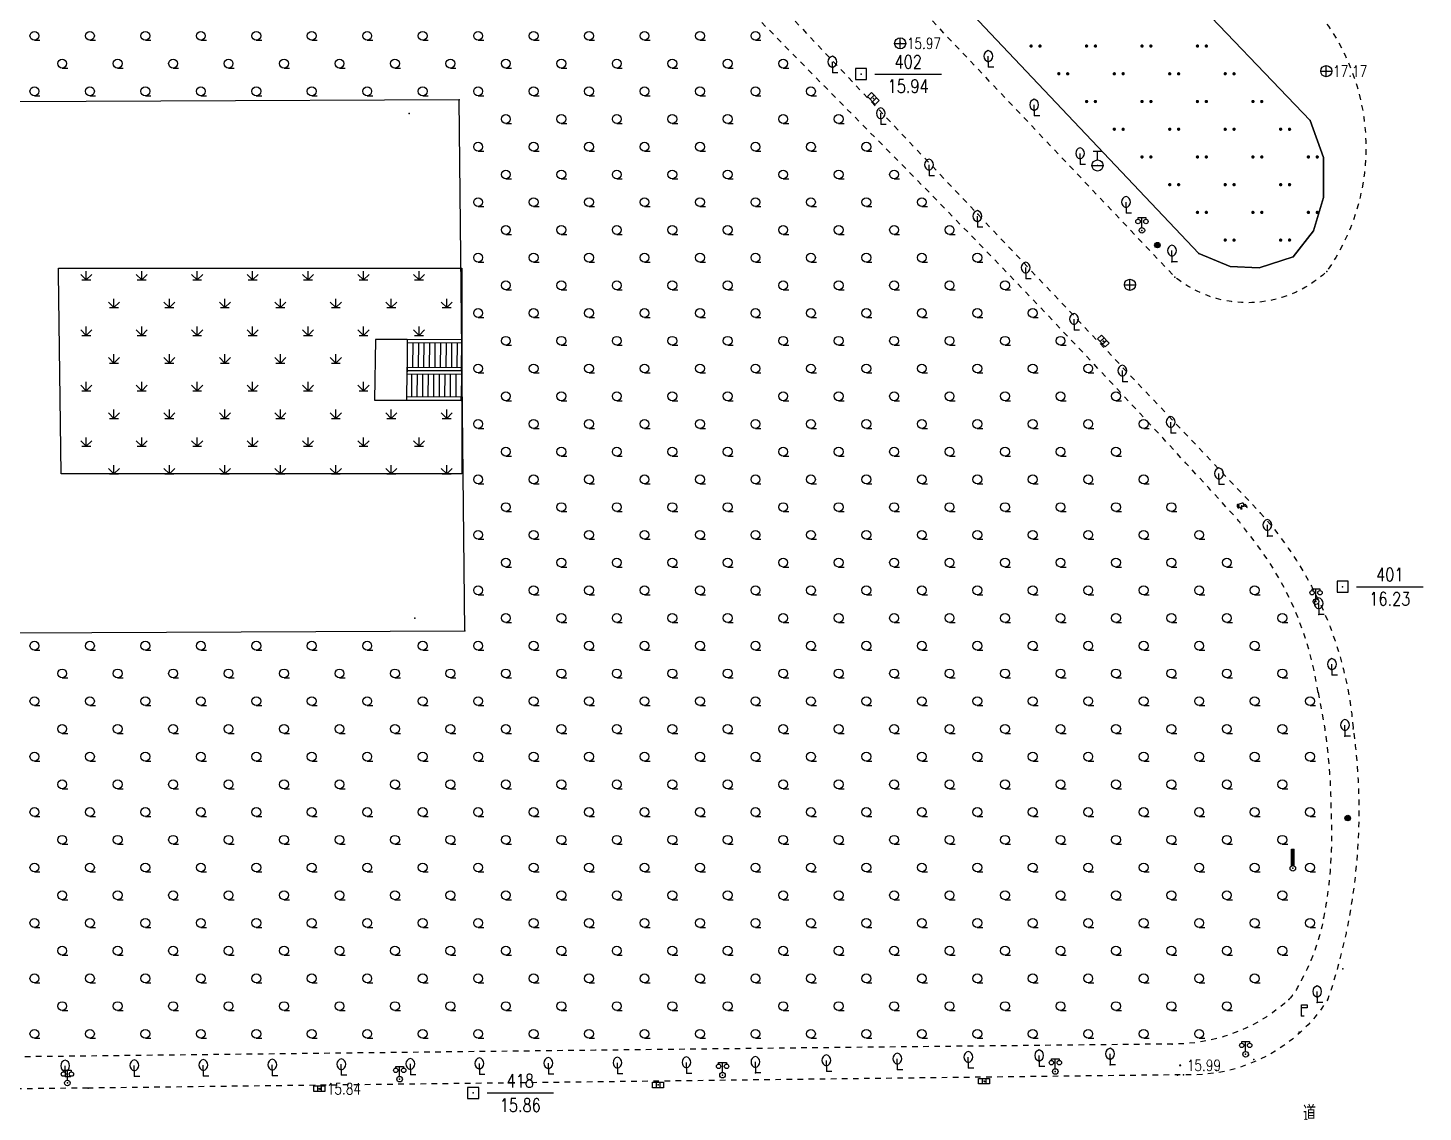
# Model space of a CAD drawing. Extents: x 940 to 2162, y 608 to 1562.
# Drawn here: x 1747.4 to 1873.2, y 1208.3 to 1306.1 of the extents above; entities that cross this region are included whole.
import ezdxf
from ezdxf.enums import TextEntityAlignment as Align

# ---------------------------------------------------------------- set-up
doc = ezdxf.new("R2010")
doc.units = 0
doc.header["$LTSCALE"] = 0.5
doc.header["$PDSIZE"] = 0.2
doc.linetypes.add('X6', pattern=[2, 1, -1])
doc.layers.get('0').update_dxf_attribs({"linetype": 'CONTINUOUS'})
doc.layers.add('ASSIST', color=7, linetype='CONTINUOUS', plot=False)
for name, color, linetype in [('COMPONENT', 4, 'CONTINUOUS'), ('DLDW', 11, 'CONTINUOUS'), ('DLSS', 4, 'CONTINUOUS'), ('GCD', 1, 'CONTINUOUS'), ('GXYZ', 2, 'CONTINUOUS'), ('JMD', 6, 'CONTINUOUS'), ('KZD', 1, 'CONTINUOUS'), ('ZBTZ', 3, 'CONTINUOUS'), ('ZDH', 1, 'CONTINUOUS')]:
    doc.layers.add(name, color=color, linetype=linetype)
doc.styles.add('HZ', font='rs.shx', dxfattribs={"width": 0.8, "bigfont": 'hztxt.shx'})

# ---------------------------------------------------------------- blocks, each defined once
blk = doc.blocks.new('gc041')
for p, q in [((-1, 0.5), (1, 0.5)), ((-1, -0.5), (-1, 0.5)), ((-0.33, 0.5), (-0.33, -0.5)), ((0.33, 0.5), (0.33, -0.5)), ((1, 0.5), (1, -0.5)), ((1, -0.5), (-1, -0.5))]:
    blk.add_line(p, q)
blk = doc.blocks.new('gc097')
for p, q in [((-0.7, 2), (-0.7, 2.3)), ((-0.7, 2.3), (0.7, 2.3)), ((0, 0.5), (0, 2.3)), ((0.7, 2.3), (0.7, 2))]:
    blk.add_line(p, q)
for centre, radius in [((-0.7, 1.6), 0.4), ((0, 0), 0.5), ((0.73, 1.6), 0.4)]:
    blk.add_circle(centre, radius)
blk = doc.blocks.new('*U61')
at = {"linetype": 'Continuous'}
for points in [[(-0.5, 0.06), (-0.49, -0.11), (-0.49, 0.11)], [(-0.5, 0), (-0.5, -0.06), (-0.5, 0.06)], [(-0.49, -0.11), (-0.5, 0.06), (-0.5, -0.06)], [(-0.49, 0.11), (-0.47, -0.17), (-0.47, 0.17)], [(-0.47, -0.17), (-0.49, 0.11), (-0.49, -0.11)], [(-0.47, 0.17), (-0.45, -0.22), (-0.45, 0.22)], [(-0.45, -0.22), (-0.47, 0.17), (-0.47, -0.17)], [(-0.45, 0.22), (-0.42, -0.27), (-0.42, 0.27)], [(-0.42, -0.27), (-0.45, 0.22), (-0.45, -0.22)], [(-0.42, 0.27), (-0.39, -0.31), (-0.39, 0.31)], [(-0.39, -0.31), (-0.42, 0.27), (-0.42, -0.27)], [(-0.39, 0.31), (-0.35, -0.35), (-0.35, 0.35)], [(-0.35, -0.35), (-0.39, 0.31), (-0.39, -0.31)], [(-0.35, 0.35), (-0.31, -0.39), (-0.31, 0.39)], [(-0.31, -0.39), (-0.35, 0.35), (-0.35, -0.35)], [(-0.31, 0.39), (-0.27, -0.42), (-0.27, 0.42)], [(-0.27, -0.42), (-0.31, 0.39), (-0.31, -0.39)], [(-0.27, 0.42), (-0.22, -0.45), (-0.22, 0.45)], [(-0.22, -0.45), (-0.27, 0.42), (-0.27, -0.42)], [(-0.22, 0.45), (-0.17, -0.47), (-0.17, 0.47)], [(-0.17, -0.47), (-0.22, 0.45), (-0.22, -0.45)], [(-0.17, 0.47), (-0.11, -0.49), (-0.11, 0.49)], [(-0.11, -0.49), (-0.17, 0.47), (-0.17, -0.47)], [(-0.11, 0.49), (-0.06, -0.5), (-0.06, 0.5)], [(-0.06, -0.5), (-0.11, 0.49), (-0.11, -0.49)], [(0, -0.5), (-0.06, 0.5), (-0.06, -0.5)], [(-0.06, 0.5), (0, -0.5), (0, 0.5)], [(0.06, -0.5), (0, 0.5), (0, -0.5)], [(0, 0.5), (0.06, -0.5), (0.06, 0.5)], [(0.11, -0.49), (0.06, 0.5), (0.06, -0.5)], [(0.06, 0.5), (0.11, -0.49), (0.11, 0.49)], [(0.17, -0.47), (0.11, 0.49), (0.11, -0.49)], [(0.11, 0.49), (0.17, -0.47), (0.17, 0.47)], [(0.22, -0.45), (0.17, 0.47), (0.17, -0.47)], [(0.17, 0.47), (0.22, -0.45), (0.22, 0.45)], [(0.27, -0.42), (0.22, 0.45), (0.22, -0.45)], [(0.22, 0.45), (0.27, -0.42), (0.27, 0.42)], [(0.31, -0.39), (0.27, 0.42), (0.27, -0.42)], [(0.27, 0.42), (0.31, -0.39), (0.31, 0.39)], [(0.35, -0.35), (0.31, 0.39), (0.31, -0.39)], [(0.31, 0.39), (0.35, -0.35), (0.35, 0.35)], [(0.39, -0.31), (0.35, 0.35), (0.35, -0.35)], [(0.35, 0.35), (0.39, -0.31), (0.39, 0.31)], [(0.42, -0.27), (0.39, 0.31), (0.39, -0.31)], [(0.39, 0.31), (0.42, -0.27), (0.42, 0.27)], [(0.45, -0.22), (0.42, 0.27), (0.42, -0.27)], [(0.42, 0.27), (0.45, -0.22), (0.45, 0.22)], [(0.47, -0.17), (0.45, 0.22), (0.45, -0.22)], [(0.45, 0.22), (0.47, -0.17), (0.47, 0.17)], [(0.49, -0.11), (0.47, 0.17), (0.47, -0.17)], [(0.47, 0.17), (0.49, -0.11), (0.49, 0.11)], [(0.5, -0.06), (0.49, 0.11), (0.49, -0.11)], [(0.49, 0.11), (0.5, -0.06), (0.5, 0.06)], [(0.5, 0), (0.5, 0.06), (0.5, -0.06)]]:
    blk.add_solid(points, dxfattribs=at)
blk = doc.blocks.new('gcbj0106')
blk.add_circle((0, 0), 0.5)
at = {"linetype": 'Continuous'}
blk.add_blockref('*U61', (0, 0), dxfattribs=at)
blk = doc.blocks.new('gcbj0213')
for p, q in [((0, 0), (0, 2)), ((0, 2), (1, 2)), ((1, 1.5), (0, 1.5)), ((0, 0), (0.5, 0)), ((1, 2), (1, 1.5))]:
    blk.add_line(p, q)
blk = doc.blocks.new('*U65')
at = {"linetype": 'Continuous'}
for points in [[(-0.25, 3.43), (-0.09, 0.49), (0.09, 0.49)], [(-0.25, 3.43), (-0.25, 0.43), (-0.09, 0.49)], [(0.09, 0.49), (0.25, 3.43), (-0.25, 3.43)], [(0.25, 3.43), (0.09, 0.49), (0.25, 0.43)]]:
    blk.add_solid(points, dxfattribs=at)
blk = doc.blocks.new('gc283')
for points in [[(-0.25, 0.43), (-0.25, 3.43)], [(-0.25, 3.43), (0.25, 3.43)], [(0.25, 0.43), (0.25, 3.43)]]:
    blk.add_lwpolyline(points)
blk.add_circle((0, 0), 0.5)
at = {"linetype": 'Continuous'}
blk.add_blockref('*U65', (0, 0), dxfattribs=at)
blk = doc.blocks.new('gcbj0612')
for p, q in [((-0.75, 0.26), (0.16, 0.53)), ((-0.57, -0.34), (0.34, -0.07))]:
    blk.add_line(p, q)
at = {"flags": 128}
for points in [[(-0.73, 0.26), (-0.77, 0.25), (-0.79, 0.23), (-0.81, 0.19), (-0.83, 0.15), (-0.84, 0.1), (-0.84, 0.05), (-0.84, -0.01), (-0.83, -0.07), (-0.81, -0.12), (-0.79, -0.18), (-0.77, -0.23), (-0.74, -0.27), (-0.7, -0.3), (-0.67, -0.33), (-0.63, -0.34), (-0.6, -0.34), (-0.57, -0.34), (-0.54, -0.32), (-0.51, -0.29), (-0.49, -0.25), (-0.48, -0.2), (-0.47, -0.15), (-0.47, -0.1), (-0.48, -0.04), (-0.49, 0.02), (-0.51, 0.07), (-0.54, 0.13), (-0.56, 0.17), (-0.6, 0.21), (-0.63, 0.24), (-0.67, 0.26), (-0.7, 0.27)], [(-0.71, 0.18), (-0.72, 0.17), (-0.75, 0.12), (-0.75, 0.04), (-0.74, -0.06), (-0.7, -0.15), (-0.66, -0.22), (-0.62, -0.25), (-0.6, -0.26), (-0.59, -0.24), (-0.57, -0.2), (-0.56, -0.12), (-0.58, -0.02), (-0.61, 0.08), (-0.66, 0.14), (-0.7, 0.17)]]:
    blk.add_lwpolyline(points, close=True, dxfattribs=at)
blk.add_lwpolyline([(0.3, -0.08), (0.33, -0.07), (0.36, -0.05), (0.38, -0.02), (0.4, 0.02), (0.41, 0.07), (0.42, 0.12), (0.41, 0.18), (0.41, 0.23), (0.39, 0.29), (0.37, 0.35), (0.35, 0.4), (0.32, 0.44), (0.28, 0.48), (0.25, 0.51), (0.21, 0.52), (0.18, 0.53), (0.15, 0.52)], dxfattribs=at)
at = {"extrusion": (0, 0, -1), "flags": 128}
blk.add_lwpolyline([(-0.4, 0.25), (-0.51, 0.28), (-0.61, 0.29), (-0.69, 0.27), (-0.77, 0.2), (-0.81, 0.09), (-0.82, -0.01), (-0.8, -0.06), (-0.76, -0.08), (-0.7, -0.09), (-0.64, -0.09), (-0.59, -0.07), (-0.57, -0.04), (-0.59, -0.01), (-0.63, 0.02), (-0.69, 0.03), (-0.75, 0.03), (-0.79, 0.02), (-0.84, -0.01), (-0.89, -0.1), (-0.91, -0.19), (-0.9, -0.29), (-0.87, -0.38)], dxfattribs=at)
blk.add_lwpolyline([(-0.09, -0.2), (-0.22, -0.54), (0.05, -0.54)], close=True)
blk = doc.blocks.new('gcbj0102')
for p, q in [((-1, 0), (1, 0)), ((0, -1), (0, 1))]:
    blk.add_line(p, q)
blk.add_circle((0, 0), 1)
blk = doc.blocks.new('gc133')
for p, q in [((-0.8, 2.6), (0.8, 2.6)), ((0, 1), (0, 2.6)), ((-1, 0), (1, 0))]:
    blk.add_line(p, q)
blk.add_circle((0, 0), 1)
blk = doc.blocks.new('gc043')
for p, q in [((-1, 0), (1, 0)), ((0, -1), (0, 1))]:
    blk.add_line(p, q)
blk.add_circle((0, 0), 1)
blk = doc.blocks.new('gc163')
at = {"const_width": 0.3}
for points in [[(-0.95, 0, 1), (-0.65, 0, 1)], [(0.65, 0, 1), (0.95, 0, 1)]]:
    blk.add_lwpolyline(points, format="xyb", close=True, dxfattribs=at)
blk = doc.blocks.new('gc208')
blk.add_line((0, -0.8), (1, -0.8))
blk.add_circle((0, 0), 0.8)
blk = doc.blocks.new('A$C18D03DA0')
at = {"layer": 'ASSIST', "linetype": 'Continuous', "flags": 128}
for points in [[(0, 0), (4.91, 0.04), (4.93, -2.76), (0.02, -2.8)], [(4.93, -2.76), (0.02, -2.8), (0.04, -5.47), (4.96, -5.43)]]:
    blk.add_lwpolyline(points, close=True, dxfattribs=at)
at = {"layer": 'JMD', "linetype": 'Continuous'}
for p, q in [((0, 0), (4.91, 0.04)), ((0, 0), (0, -0.3)), ((4.91, 0.04), (4.91, -0.26)), ((0, -0.3), (4.91, -0.26)), ((0.41, -0.3), (0.43, -2.49)), ((0.91, -0.29), (0.93, -2.49)), ((1.41, -0.29), (1.43, -2.49)), ((1.91, -0.28), (1.93, -2.48)), ((2.41, -0.28), (2.43, -2.48)), ((2.91, -0.28), (2.93, -2.47)), ((3.41, -0.27), (3.43, -2.47)), ((3.91, -0.27), (3.93, -2.47)), ((4.41, -0.26), (4.43, -2.46)), ((4.91, -0.26), (4.93, -2.46)), ((4.93, -2.46), (0.02, -2.5)), ((0.02, -2.8), (0.02, -2.5)), ((4.93, -2.76), (4.93, -2.46)), ((0.02, -2.8), (4.93, -2.76)), ((4.93, -2.76), (0.02, -2.8)), ((0.02, -2.8), (0.03, -3.1)), ((4.94, -3.06), (0.03, -3.1)), ((0.03, -3.1), (0.04, -5.17)), ((0.53, -3.09), (0.54, -5.17)), ((1.03, -3.09), (1.04, -5.16)), ((1.53, -3.09), (1.54, -5.16)), ((2.03, -3.08), (2.04, -5.16)), ((2.53, -3.08), (2.54, -5.15)), ((3.03, -3.07), (3.04, -5.15)), ((3.53, -3.07), (3.54, -5.14)), ((4.03, -3.07), (4.04, -5.14)), ((4.53, -3.06), (4.54, -5.14)), ((4.93, -2.76), (4.94, -3.06)), ((0.04, -5.17), (4.95, -5.13)), ((0.04, -5.47), (0.04, -5.17)), ((4.96, -5.43), (0.04, -5.47)), ((4.96, -5.43), (4.95, -5.13))]:
    blk.add_line(p, q, dxfattribs=at)
at = {"layer": 'JMD', "linetype": 'Continuous', "flags": 128}
blk.add_lwpolyline([(4.91, 0.04), (7.76, 0.04), (7.85, -5.43), (4.96, -5.43)], dxfattribs=at)
blk = doc.blocks.new('A$C4BB10431')
at = {"linetype": 'Continuous', "xscale": -1}
blk.add_blockref('A$C18D03DA0', (0, 0), dxfattribs=at)
blk = doc.blocks.new('gc124')
for p, q in [((-1, 1), (0, 0)), ((-0.8, 0), (0.8, 0)), ((0, 0), (0, 1.6)), ((0, 0), (1, 1))]:
    blk.add_line(p, q)
blk = doc.blocks.new('gc143')
for p, q in [((0, 1), (0, 2)), ((0, 1), (0, 0)), ((1, 0), (0, 0))]:
    blk.add_line(p, q)
for centre, start, end in [((0.225, 2), 102.68038, 257.31962), ((-0.225, 2), 282.68038, 77.31962)]:
    blk.add_arc(centre, 1.025, start, end)
blk = doc.blocks.new('GC200')
at = {"linetype": 'Continuous', "const_width": 0.2, "flags": 128}
blk.add_lwpolyline([(-0.1, 0, 1), (0.1, 0, 1)], format="xyb", close=True, dxfattribs=at)
blk = doc.blocks.new('gc115')
blk.add_lwpolyline([(-1, -1), (1, -1), (1, 1), (-1, 1)], close=True)
blk.add_point((0, 0))

msp = doc.modelspace()

# ---------------------------------------------------------------- linework, layer by layer
at = {"linetype": 'Continuous', "elevation": 12.1}
msp.add_lwpolyline([(1633.11, 1537.77), (1862.99, 1297.73), (1864.18, 1294.38), (1864.18, 1290.76), (1863.28, 1287.78), (1861.46, 1285.43), (1858.38, 1284.43), (1855.79, 1284.54), (1852.96, 1285.72), (1780.01, 1362.81), (1736.49, 1408.85)], dxfattribs=at)
at = {"layer": 'DLSS', "linetype": 'X6', "flags": 128}
for points, elevation in [([(1864.49, 1306.39), (1864.65, 1306.21, -0.31194), (1864.48, 1284.1, -0.373845), (1850.79, 1283.6), (1732.89, 1408.18, 0.160257), (1704.63, 1425.36)], 13.79), ([(1752.82, 1210.46), (1715.21, 1210.03, -0.152033), (1709.2, 1212.85, -0.099917), (1707.51, 1214.92), (1707.22, 1248.81), (1707.19, 1249.81), (1707.38, 1261.51), (1707.11, 1283.96), (1707.11, 1287.74), (1706.8, 1299.64), (1705.39, 1406.87, -0.310413), (1711.16, 1414.98, -0.120813), (1721.67, 1406.89), (1774.03, 1351.63), (1858.49, 1262.34, -0.164033), (1866.87, 1242.87, -0.116425), (1864.59, 1218.47, -0.269338), (1851.57, 1211.66), (1752.82, 1210.46)], 15.78)]:
    msp.add_lwpolyline(points, format="xyb", dxfattribs=dict(at, elevation=elevation))
for points in [[(1863.7, 1246.13, 0.137766), (1857.33, 1260.57, 0.036452), (1855.89, 1262.34, 0.011246), (1822.37, 1297.59, -0.005081), (1772.07, 1349.61, -0.000115), (1754.53, 1368.12, -0.000147), (1740.84, 1382.59), (1720.96, 1405.73), (1719.98, 1406.89, -0.180775), (1720.01, 1406.95, -0.010179), (1721, 1407.69)], [(1863.7, 1246.13, -0.052455), (1864.86, 1235.58, -0.061325), (1864.2, 1225.79, -0.085896), (1861.97, 1219.8, -0.092032), (1861.08, 1218.45, -0.03684), (1860.68, 1218.09, -0.179743), (1850.54, 1214.43, 0.000316), (1781.25, 1213.67, 0.000032), (1709.2, 1212.85)]]:
    msp.add_lwpolyline(points, format="xyb", dxfattribs=at)
at = {"layer": 'JMD', "linetype": 'Continuous', "flags": 128}
for points in [[(1571.61, 1250.74), (1786.79, 1251.69), (1786.26, 1299.57), (1571.08, 1298.61)], [(1786.5, 1284.4), (1786.5, 1265.84), (1750.38, 1265.84), (1750.15, 1283.96), (1750.15, 1284.4)]]:
    msp.add_lwpolyline(points, close=True, dxfattribs=at)
at = {"layer": 'KZD', "linetype": 'Continuous'}
for p, q in [((1823.75, 1301.91), (1829.75, 1301.91)), ((1867.17, 1255.67), (1873.17, 1255.67)), ((1788.78, 1210.02), (1794.78, 1210.02))]:
    msp.add_line(p, q, dxfattribs=at)
at = {"layer": 'ZBTZ', "linetype": 'Continuous', "flags": 128}
msp.add_lwpolyline([(1736.49, 1408.85), (1780.01, 1362.81), (1852.96, 1285.72), (1855.79, 1284.54), (1858.38, 1284.43), (1861.46, 1285.43), (1863.28, 1287.78), (1864.18, 1290.76), (1864.18, 1294.38), (1862.99, 1297.73), (1633.11, 1537.77)], dxfattribs=at)
at = {"layer": 'ZDH', "linetype": 'Continuous'}
for p in [(1826.03, 1304.67, 15.97), (1826.03, 1304.67, 15.97), (1826.05, 1304.66, 15.97), (1826.05, 1304.66, 15.97), (1822.5, 1301.91, 15.94), (1864.44, 1302.17, 17.17), (1864.44, 1302.17, 17.17), (1786.26, 1299.57, 23.68), (1786.26, 1299.57, 23.68), (1823.61, 1299.7, 15.93), (1823.61, 1299.7, 15.93), (1823.62, 1299.71, 15.93), (1823.62, 1299.71, 15.93), (1781.77, 1298.34, 23.53), (1781.77, 1298.34, 23.53), (1862.99, 1297.73, 17.07), (1862.99, 1297.73, 17.07), (1843.82, 1293.66, 16.16), (1843.82, 1293.66, 16.16), (1833.03, 1289.27, 15.96), (1833.03, 1289.27, 15.96), (1847.82, 1287.81, 16.18), (1847.82, 1287.81, 16.18), (1849.22, 1286.48, 16.26), (1849.22, 1286.48, 16.26), (1852.96, 1285.72, 16.26), (1852.96, 1285.72, 16.26), (1850.53, 1284.98, 16.3), (1850.53, 1284.98, 16.3), (1861.46, 1285.43, 16.67), (1861.46, 1285.43, 16.67), (1850.79, 1283.6, 16.18), (1850.79, 1283.6, 16.18), (1864.48, 1284.1, 16.59), (1864.48, 1284.1, 16.59), (1846.74, 1282.9, 16.15), (1846.74, 1282.9, 16.15), (1844.33, 1277.81, 16.04), (1844.33, 1277.81, 16.04), (1844.35, 1277.83, 16.04), (1844.35, 1277.83, 16.04), (1856.82, 1262.96, 16.29), (1856.82, 1262.96, 16.29), (1858.49, 1262.34, 16.13), (1858.49, 1262.34, 16.13), (1859.13, 1260.24, 16.4), (1859.13, 1260.24, 16.4), (1865.92, 1255.67, 16.23), (1863.51, 1254.33, 16.29), (1863.51, 1254.33, 16.29), (1782.28, 1252.83, 23.53), (1782.28, 1252.83, 23.53), (1863.76, 1253.17, 16.46), (1863.76, 1253.17, 16.46), (1786.79, 1251.69, 23.67), (1786.79, 1251.69, 23.67), (1863.7, 1246.13, 16.27), (1863.7, 1246.13, 16.27), (1866.87, 1242.87, 16.05), (1866.87, 1242.87, 16.05), (1866.13, 1242.2, 16.28), (1866.13, 1242.2, 16.28), (1866.38, 1234.81, 16.13), (1866.38, 1234.81, 16.13), (1861.43, 1230.28, 17.04), (1861.43, 1230.28, 17.04), (1864.2, 1225.79, 16.05), (1864.2, 1225.79, 16.05), (1865.93, 1221.22, 15.84), (1865.93, 1221.22, 15.84), (1865.93, 1221.22, 15.84), (1861.08, 1218.45, 15.95), (1861.08, 1218.45, 15.95), (1863.62, 1218.17, 15.98), (1863.62, 1218.17, 15.98), (1864.59, 1218.47, 15.84), (1864.59, 1218.47, 15.84), (1862.21, 1216.96, 15.98), (1862.21, 1216.96, 15.98), (1861.99, 1215.5, 15.81), (1861.99, 1215.5, 15.81), (1861.99, 1215.5, 15.81), (1850.54, 1214.43, 16), (1850.54, 1214.43, 16), (1844.95, 1212.55, 16.03), (1844.95, 1212.55, 16.03), (1857.17, 1213.51, 15.95), (1857.17, 1213.51, 15.95), (1857.43, 1213.43, 15.95), (1857.43, 1213.43, 15.95), (1857.43, 1213.43, 15.95), (1857.92, 1213.05, 15.81), (1857.92, 1213.05, 15.81), (1857.92, 1213.05, 15.81), (1780.9, 1211.26, 15.89), (1780.9, 1211.26, 15.89), (1810.01, 1211.62, 15.95), (1810.01, 1211.62, 15.95), (1812.98, 1211.82, 15.99), (1812.98, 1211.82, 15.99), (1840.01, 1211.95, 15.98), (1840.01, 1211.95, 15.98), (1851.03, 1211.62, 15.85), (1851.03, 1211.62, 15.85), (1851.03, 1211.62, 15.85), (1851.27, 1212.51, 15.99), (1851.27, 1212.51, 15.99), (1851.27, 1212.51, 15.99), (1851.57, 1211.66, 15.83), (1851.57, 1211.66, 15.83), (1854.54, 1212.05, 15.81), (1854.54, 1212.05, 15.81), (1854.54, 1212.05, 15.81), (1750.95, 1210.92, 15.88), (1750.95, 1210.92, 15.88), (1752.82, 1210.46, 15.78), (1752.82, 1210.46, 15.78), (1773.66, 1210.4, 15.83), (1773.66, 1210.4, 15.83), (1773.74, 1210.39, 15.84), (1787.53, 1210.02, 15.85), (1787.53, 1210.02, 15.86), (1804.2, 1210.74, 15.82), (1804.2, 1210.74, 15.82), (1833.59, 1211.08, 15.82), (1833.59, 1211.08, 15.82), (1833.62, 1211.05, 15.84), (1833.62, 1211.05, 15.84), (1833.62, 1211.05, 15.84)]:
    msp.add_point(p, dxfattribs=at)

# ---------------------------------------------------------------- block references
at = {"linetype": 'Continuous'}
msp.add_blockref('A$C4BB10431', (1786.5, 1277.94), dxfattribs=at)
at = {"layer": 'COMPONENT', "linetype": 'Continuous', "xscale": 0.5, "yscale": 0.5}
for name, p in [('gcbj0102', (1864.44, 1302.17, 17.17)), ('gcbj0106', (1849.22, 1286.48, 16.26)), ('gcbj0612', (1856.82, 1262.96, 16.29)), ('gcbj0106', (1866.38, 1234.81, 16.13)), ('gcbj0213', (1862.21, 1216.96, 15.98))]:
    msp.add_blockref(name, p, dxfattribs=at)
at = {"layer": 'DLDW', "linetype": 'Continuous', "xscale": 0.5, "yscale": 0.5}
for name, p in [('gc097', (1847.82, 1287.81, 16.18)), ('gc097', (1863.51, 1254.33, 16.29)), ('gc283', (1861.43, 1230.28, 17.04)), ('gc097', (1857.17, 1213.51, 15.95)), ('gc097', (1810.01, 1211.62, 15.95)), ('gc097', (1840.01, 1211.95, 15.98)), ('gc097', (1750.95, 1210.92, 15.88)), ('gc097', (1780.9, 1211.26, 15.89))]:
    msp.add_blockref(name, p, dxfattribs=at)
at = {"layer": 'GCD', "linetype": 'Continuous'}
ref = msp.add_blockref('GC200', (1826.03, 1304.67, 15.97), dxfattribs=dict(at, xscale=0.5, yscale=0.5, zscale=0.5))
ref.add_attrib('height', '15.97', dxfattribs={"linetype": 'Continuous', "height": 1, "style": 'HZ', "width": 0.8}).set_placement((1826.63, 1304.67, 15.97), align=Align.MIDDLE_LEFT)
ref = msp.add_blockref('GC200', (1864.44, 1302.17, 17.17), dxfattribs=dict(at, xscale=0.5, yscale=0.5, zscale=0.5))
ref.add_attrib('height', '17.17', dxfattribs={"linetype": 'Continuous', "height": 1, "style": 'HZ', "width": 0.8}).set_placement((1865.05, 1302.17, 17.17), align=Align.MIDDLE_LEFT)
ref = msp.add_blockref('GC200', (1851.27, 1212.51, 15.99), dxfattribs=dict(at, xscale=0.5, yscale=0.5, zscale=0.5))
ref.add_attrib('height', '15.99', dxfattribs={"linetype": 'Continuous', "height": 1, "style": 'HZ', "width": 0.8}).set_placement((1851.87, 1212.51, 15.99), align=Align.MIDDLE_LEFT)
ref = msp.add_blockref('GC200', (1773.74, 1210.39, 15.84), dxfattribs=dict(at, xscale=0.5, yscale=0.5, zscale=0.5))
ref.add_attrib('height', '15.84', dxfattribs={"linetype": 'Continuous', "height": 1, "style": 'HZ', "width": 0.8}).set_placement((1774.34, 1210.39, 15.84), align=Align.MIDDLE_LEFT)
at = {"layer": 'GXYZ', "linetype": 'Continuous', "xscale": 0.5, "yscale": 0.5}
for name, p in [('gc043', (1826.03, 1304.67)), ('gc133', (1843.82, 1293.66, 16.16)), ('gc043', (1846.74, 1282.9))]:
    msp.add_blockref(name, p, dxfattribs=at)
at = {"layer": 'GXYZ', "linetype": 'Continuous', "xscale": 0.5, "yscale": 0.5, "zscale": 0.5}
for p, rotation in [((1823.61, 1299.7, 15.93), 313.7660976765848), ((1844.35, 1277.83, 16.04), 313.0776652794378)]:
    msp.add_blockref('gc041', p, dxfattribs=dict(at, rotation=rotation))
for p in [(1833.59, 1211.08, 15.82), (1773.66, 1210.4, 15.83), (1804.2, 1210.74, 15.82)]:
    msp.add_blockref('gc041', p, dxfattribs=at)
at = {"layer": 'KZD', "linetype": 'Continuous', "xscale": 0.5, "yscale": 0.5}
for p in [(1822.5, 1301.91, 15.94), (1865.92, 1255.67, 16.23), (1787.53, 1210.02, 15.86)]:
    msp.add_blockref('gc115', p, dxfattribs=at)
at = {"layer": 'ZBTZ', "linetype": 'Continuous', "xscale": 0.5, "yscale": 0.5}
for name, p in [('gc208', (1747.98, 1305.35)), ('gc208', (1752.98, 1305.35)), ('gc208', (1757.98, 1305.35)), ('gc208', (1762.98, 1305.35)), ('gc208', (1767.98, 1305.35)), ('gc208', (1772.98, 1305.35)), ('gc208', (1777.98, 1305.35)), ('gc208', (1782.98, 1305.35)), ('gc208', (1787.98, 1305.35)), ('gc208', (1792.98, 1305.35)), ('gc208', (1797.98, 1305.35)), ('gc208', (1802.98, 1305.35)), ('gc208', (1807.98, 1305.35)), ('gc208', (1812.98, 1305.35)), ('gc163', (1838.23, 1304.43)), ('gc163', (1843.23, 1304.43)), ('gc163', (1848.23, 1304.43)), ('gc163', (1853.23, 1304.43)), ('gc208', (1750.48, 1302.85)), ('gc208', (1755.48, 1302.85)), ('gc208', (1760.48, 1302.85)), ('gc208', (1765.48, 1302.85)), ('gc208', (1770.48, 1302.85)), ('gc208', (1775.48, 1302.85)), ('gc208', (1780.48, 1302.85)), ('gc208', (1785.48, 1302.85)), ('gc208', (1790.48, 1302.85)), ('gc208', (1795.48, 1302.85)), ('gc208', (1800.48, 1302.85)), ('gc208', (1805.48, 1302.85)), ('gc208', (1810.48, 1302.85)), ('gc208', (1815.48, 1302.85)), ('gc143', (1819.92, 1302.01, 15.93)), ('gc143', (1833.97, 1302.52, 15.53)), ('gc163', (1840.73, 1301.93)), ('gc163', (1845.73, 1301.93)), ('gc163', (1850.73, 1301.93)), ('gc163', (1855.73, 1301.93)), ('gc208', (1747.98, 1300.35)), ('gc208', (1752.98, 1300.35)), ('gc208', (1757.98, 1300.35)), ('gc208', (1762.98, 1300.35)), ('gc208', (1767.98, 1300.35)), ('gc208', (1772.98, 1300.35)), ('gc208', (1777.98, 1300.35)), ('gc208', (1782.98, 1300.35)), ('gc208', (1787.98, 1300.35)), ('gc208', (1792.98, 1300.35)), ('gc208', (1797.98, 1300.35)), ('gc208', (1802.98, 1300.35)), ('gc208', (1807.98, 1300.35)), ('gc208', (1812.98, 1300.35)), ('gc208', (1817.98, 1300.35)), ('gc143', (1838.11, 1298.13, 15.53)), ('gc163', (1843.23, 1299.43)), ('gc163', (1848.23, 1299.43)), ('gc163', (1853.23, 1299.43)), ('gc163', (1858.23, 1299.43)), ('gc208', (1790.48, 1297.85)), ('gc208', (1795.48, 1297.85)), ('gc208', (1800.48, 1297.85)), ('gc208', (1805.48, 1297.85)), ('gc208', (1810.48, 1297.85)), ('gc208', (1815.48, 1297.85)), ('gc208', (1820.48, 1297.85)), ('gc143', (1824.28, 1297.37, 15.93)), ('gc163', (1845.73, 1296.93)), ('gc163', (1850.73, 1296.93)), ('gc163', (1855.73, 1296.93)), ('gc163', (1860.73, 1296.93)), ('gc208', (1787.98, 1295.35)), ('gc208', (1792.98, 1295.35)), ('gc208', (1797.98, 1295.35)), ('gc208', (1802.98, 1295.35)), ('gc208', (1807.98, 1295.35)), ('gc208', (1812.98, 1295.35)), ('gc208', (1817.98, 1295.35)), ('gc208', (1822.98, 1295.35)), ('gc143', (1842.25, 1293.75, 15.53)), ('gc163', (1848.23, 1294.43)), ('gc163', (1853.23, 1294.43)), ('gc163', (1858.23, 1294.43)), ('gc163', (1863.23, 1294.43)), ('gc208', (1790.48, 1292.85)), ('gc208', (1795.48, 1292.85)), ('gc208', (1800.48, 1292.85)), ('gc208', (1805.48, 1292.85)), ('gc208', (1810.48, 1292.85)), ('gc208', (1815.48, 1292.85)), ('gc208', (1820.48, 1292.85)), ('gc208', (1825.48, 1292.85)), ('gc143', (1828.63, 1292.73, 15.93)), ('gc163', (1850.73, 1291.93)), ('gc163', (1855.73, 1291.93)), ('gc163', (1860.73, 1291.93)), ('gc208', (1787.98, 1290.35)), ('gc208', (1792.98, 1290.35)), ('gc208', (1797.98, 1290.35)), ('gc208', (1802.98, 1290.35)), ('gc208', (1807.98, 1290.35)), ('gc208', (1812.98, 1290.35)), ('gc208', (1817.98, 1290.35)), ('gc208', (1822.98, 1290.35)), ('gc208', (1827.98, 1290.35)), ('gc143', (1846.39, 1289.36, 15.53)), ('gc143', (1832.99, 1288.09, 15.93)), ('gc163', (1853.23, 1289.43)), ('gc163', (1858.23, 1289.43)), ('gc163', (1863.23, 1289.43)), ('gc208', (1790.48, 1287.85)), ('gc208', (1795.48, 1287.85)), ('gc208', (1800.48, 1287.85)), ('gc208', (1805.48, 1287.85)), ('gc208', (1810.48, 1287.85)), ('gc208', (1815.48, 1287.85)), ('gc208', (1820.48, 1287.85)), ('gc208', (1825.48, 1287.85)), ('gc208', (1830.48, 1287.85)), ('gc163', (1855.73, 1286.93)), ('gc163', (1860.73, 1286.93)), ('gc208', (1787.98, 1285.35)), ('gc208', (1792.98, 1285.35)), ('gc208', (1797.98, 1285.35)), ('gc208', (1802.98, 1285.35)), ('gc208', (1807.98, 1285.35)), ('gc208', (1812.98, 1285.35)), ('gc208', (1817.98, 1285.35)), ('gc208', (1822.98, 1285.35)), ('gc208', (1827.98, 1285.35)), ('gc208', (1832.98, 1285.35)), ('gc143', (1850.53, 1284.98, 16.3)), ('gc143', (1837.35, 1283.45, 15.93)), ('gc124', (1752.65, 1283.34)), ('gc124', (1757.65, 1283.34)), ('gc124', (1762.65, 1283.34)), ('gc124', (1767.65, 1283.34)), ('gc124', (1772.65, 1283.34)), ('gc124', (1777.65, 1283.34)), ('gc124', (1782.65, 1283.34)), ('gc208', (1790.48, 1282.85)), ('gc208', (1795.48, 1282.85)), ('gc208', (1800.48, 1282.85)), ('gc208', (1805.48, 1282.85)), ('gc208', (1810.48, 1282.85)), ('gc208', (1815.48, 1282.85)), ('gc208', (1820.48, 1282.85)), ('gc208', (1825.48, 1282.85)), ('gc208', (1830.48, 1282.85)), ('gc208', (1835.48, 1282.85)), ('gc124', (1755.15, 1280.84)), ('gc124', (1760.15, 1280.84)), ('gc124', (1765.15, 1280.84)), ('gc124', (1770.15, 1280.84)), ('gc124', (1775.15, 1280.84)), ('gc124', (1780.15, 1280.84)), ('gc124', (1785.15, 1280.84)), ('gc208', (1787.98, 1280.35)), ('gc208', (1792.98, 1280.35)), ('gc208', (1797.98, 1280.35)), ('gc208', (1802.98, 1280.35)), ('gc208', (1807.98, 1280.35)), ('gc208', (1812.98, 1280.35)), ('gc208', (1817.98, 1280.35)), ('gc208', (1822.98, 1280.35)), ('gc208', (1827.98, 1280.35)), ('gc208', (1832.98, 1280.35)), ('gc208', (1837.98, 1280.35)), ('gc143', (1841.7, 1278.81, 15.93)), ('gc124', (1752.65, 1278.34)), ('gc124', (1757.65, 1278.34)), ('gc124', (1762.65, 1278.34)), ('gc124', (1767.65, 1278.34)), ('gc124', (1772.65, 1278.34)), ('gc124', (1777.65, 1278.34)), ('gc124', (1782.65, 1278.34)), ('gc208', (1790.48, 1277.85)), ('gc208', (1795.48, 1277.85)), ('gc208', (1800.48, 1277.85)), ('gc208', (1805.48, 1277.85)), ('gc208', (1810.48, 1277.85)), ('gc208', (1815.48, 1277.85)), ('gc208', (1820.48, 1277.85)), ('gc208', (1825.48, 1277.85)), ('gc208', (1830.48, 1277.85)), ('gc208', (1835.48, 1277.85)), ('gc208', (1840.48, 1277.85)), ('gc124', (1755.15, 1275.84)), ('gc124', (1760.15, 1275.84)), ('gc124', (1765.15, 1275.84)), ('gc124', (1770.15, 1275.84)), ('gc124', (1775.15, 1275.84)), ('gc208', (1787.98, 1275.35)), ('gc208', (1792.98, 1275.35)), ('gc208', (1797.98, 1275.35)), ('gc208', (1802.98, 1275.35)), ('gc208', (1807.98, 1275.35)), ('gc208', (1812.98, 1275.35)), ('gc208', (1817.98, 1275.35)), ('gc208', (1822.98, 1275.35)), ('gc208', (1827.98, 1275.35)), ('gc208', (1832.98, 1275.35)), ('gc208', (1837.98, 1275.35)), ('gc208', (1842.98, 1275.35)), ('gc143', (1846.06, 1274.16, 15.93)), ('gc124', (1752.65, 1273.34)), ('gc124', (1757.65, 1273.34)), ('gc124', (1762.65, 1273.34)), ('gc124', (1767.65, 1273.34)), ('gc124', (1772.65, 1273.34)), ('gc124', (1777.65, 1273.34)), ('gc208', (1790.48, 1272.85)), ('gc208', (1795.48, 1272.85)), ('gc208', (1800.48, 1272.85)), ('gc208', (1805.48, 1272.85)), ('gc208', (1810.48, 1272.85)), ('gc208', (1815.48, 1272.85)), ('gc208', (1820.48, 1272.85)), ('gc208', (1825.48, 1272.85)), ('gc208', (1830.48, 1272.85)), ('gc208', (1835.48, 1272.85)), ('gc208', (1840.48, 1272.85)), ('gc208', (1845.48, 1272.85)), ('gc124', (1755.15, 1270.84)), ('gc124', (1760.15, 1270.84)), ('gc124', (1765.15, 1270.84)), ('gc124', (1770.15, 1270.84)), ('gc124', (1775.15, 1270.84)), ('gc124', (1780.15, 1270.84)), ('gc124', (1785.15, 1270.84)), ('gc208', (1787.98, 1270.35)), ('gc208', (1792.98, 1270.35)), ('gc208', (1797.98, 1270.35)), ('gc208', (1802.98, 1270.35)), ('gc208', (1807.98, 1270.35)), ('gc208', (1812.98, 1270.35)), ('gc208', (1817.98, 1270.35)), ('gc208', (1822.98, 1270.35)), ('gc208', (1827.98, 1270.35)), ('gc208', (1832.98, 1270.35)), ('gc208', (1837.98, 1270.35)), ('gc208', (1842.98, 1270.35)), ('gc208', (1847.98, 1270.35)), ('gc143', (1850.42, 1269.52, 15.93)), ('gc124', (1752.65, 1268.34)), ('gc124', (1757.65, 1268.34)), ('gc124', (1762.65, 1268.34)), ('gc124', (1767.65, 1268.34)), ('gc124', (1772.65, 1268.34)), ('gc124', (1777.65, 1268.34)), ('gc124', (1782.65, 1268.34)), ('gc208', (1790.48, 1267.85)), ('gc208', (1795.48, 1267.85)), ('gc208', (1800.48, 1267.85)), ('gc208', (1805.48, 1267.85)), ('gc208', (1810.48, 1267.85)), ('gc208', (1815.48, 1267.85)), ('gc208', (1820.48, 1267.85)), ('gc208', (1825.48, 1267.85)), ('gc208', (1830.48, 1267.85)), ('gc208', (1835.48, 1267.85)), ('gc208', (1840.48, 1267.85)), ('gc208', (1845.48, 1267.85)), ('gc124', (1755.15, 1265.84)), ('gc124', (1760.15, 1265.84)), ('gc124', (1765.15, 1265.84)), ('gc124', (1770.15, 1265.84)), ('gc124', (1775.15, 1265.84)), ('gc124', (1780.15, 1265.84)), ('gc124', (1785.15, 1265.84)), ('gc208', (1787.98, 1265.35)), ('gc208', (1792.98, 1265.35)), ('gc208', (1797.98, 1265.35)), ('gc208', (1802.98, 1265.35)), ('gc208', (1807.98, 1265.35)), ('gc208', (1812.98, 1265.35)), ('gc208', (1817.98, 1265.35)), ('gc208', (1822.98, 1265.35)), ('gc208', (1827.98, 1265.35)), ('gc208', (1832.98, 1265.35)), ('gc208', (1837.98, 1265.35)), ('gc208', (1842.98, 1265.35)), ('gc208', (1847.98, 1265.35)), ('gc143', (1854.77, 1264.88, 15.93)), ('gc208', (1790.48, 1262.85)), ('gc208', (1795.48, 1262.85)), ('gc208', (1800.48, 1262.85)), ('gc208', (1805.48, 1262.85)), ('gc208', (1810.48, 1262.85)), ('gc208', (1815.48, 1262.85)), ('gc208', (1820.48, 1262.85)), ('gc208', (1825.48, 1262.85)), ('gc208', (1830.48, 1262.85)), ('gc208', (1835.48, 1262.85)), ('gc208', (1840.48, 1262.85)), ('gc208', (1845.48, 1262.85)), ('gc208', (1850.48, 1262.85)), ('gc143', (1859.13, 1260.24, 16.4)), ('gc208', (1787.98, 1260.35)), ('gc208', (1792.98, 1260.35)), ('gc208', (1797.98, 1260.35)), ('gc208', (1802.98, 1260.35)), ('gc208', (1807.98, 1260.35)), ('gc208', (1812.98, 1260.35)), ('gc208', (1817.98, 1260.35)), ('gc208', (1822.98, 1260.35)), ('gc208', (1827.98, 1260.35)), ('gc208', (1832.98, 1260.35)), ('gc208', (1837.98, 1260.35)), ('gc208', (1842.98, 1260.35)), ('gc208', (1847.98, 1260.35)), ('gc208', (1852.98, 1260.35)), ('gc208', (1790.48, 1257.85)), ('gc208', (1795.48, 1257.85)), ('gc208', (1800.48, 1257.85)), ('gc208', (1805.48, 1257.85)), ('gc208', (1810.48, 1257.85)), ('gc208', (1815.48, 1257.85)), ('gc208', (1820.48, 1257.85)), ('gc208', (1825.48, 1257.85)), ('gc208', (1830.48, 1257.85)), ('gc208', (1835.48, 1257.85)), ('gc208', (1840.48, 1257.85)), ('gc208', (1845.48, 1257.85)), ('gc208', (1850.48, 1257.85)), ('gc208', (1855.48, 1257.85)), ('gc208', (1787.98, 1255.35)), ('gc208', (1792.98, 1255.35)), ('gc208', (1797.98, 1255.35)), ('gc208', (1802.98, 1255.35)), ('gc208', (1807.98, 1255.35)), ('gc208', (1812.98, 1255.35)), ('gc208', (1817.98, 1255.35)), ('gc208', (1822.98, 1255.35)), ('gc208', (1827.98, 1255.35)), ('gc208', (1832.98, 1255.35)), ('gc208', (1837.98, 1255.35)), ('gc208', (1842.98, 1255.35)), ('gc208', (1847.98, 1255.35)), ('gc208', (1852.98, 1255.35)), ('gc208', (1857.98, 1255.35)), ('gc143', (1863.76, 1253.17, 16.46)), ('gc208', (1790.48, 1252.85)), ('gc208', (1795.48, 1252.85)), ('gc208', (1800.48, 1252.85)), ('gc208', (1805.48, 1252.85)), ('gc208', (1810.48, 1252.85)), ('gc208', (1815.48, 1252.85)), ('gc208', (1820.48, 1252.85)), ('gc208', (1825.48, 1252.85)), ('gc208', (1830.48, 1252.85)), ('gc208', (1835.48, 1252.85)), ('gc208', (1840.48, 1252.85)), ('gc208', (1845.48, 1252.85)), ('gc208', (1850.48, 1252.85)), ('gc208', (1855.48, 1252.85)), ('gc208', (1860.48, 1252.85)), ('gc208', (1747.98, 1250.35)), ('gc208', (1752.98, 1250.35)), ('gc208', (1757.98, 1250.35)), ('gc208', (1762.98, 1250.35)), ('gc208', (1767.98, 1250.35)), ('gc208', (1772.98, 1250.35)), ('gc208', (1777.98, 1250.35)), ('gc208', (1782.98, 1250.35)), ('gc208', (1787.98, 1250.35)), ('gc208', (1792.98, 1250.35)), ('gc208', (1797.98, 1250.35)), ('gc208', (1802.98, 1250.35)), ('gc208', (1807.98, 1250.35)), ('gc208', (1812.98, 1250.35)), ('gc208', (1817.98, 1250.35)), ('gc208', (1822.98, 1250.35)), ('gc208', (1827.98, 1250.35)), ('gc208', (1832.98, 1250.35)), ('gc208', (1837.98, 1250.35)), ('gc208', (1842.98, 1250.35)), ('gc208', (1847.98, 1250.35)), ('gc208', (1852.98, 1250.35)), ('gc208', (1857.98, 1250.35)), ('gc143', (1864.95, 1247.69, 16.46)), ('gc208', (1750.48, 1247.85)), ('gc208', (1755.48, 1247.85)), ('gc208', (1760.48, 1247.85)), ('gc208', (1765.48, 1247.85)), ('gc208', (1770.48, 1247.85)), ('gc208', (1775.48, 1247.85)), ('gc208', (1780.48, 1247.85)), ('gc208', (1785.48, 1247.85)), ('gc208', (1790.48, 1247.85)), ('gc208', (1795.48, 1247.85)), ('gc208', (1800.48, 1247.85)), ('gc208', (1805.48, 1247.85)), ('gc208', (1810.48, 1247.85)), ('gc208', (1815.48, 1247.85)), ('gc208', (1820.48, 1247.85)), ('gc208', (1825.48, 1247.85)), ('gc208', (1830.48, 1247.85)), ('gc208', (1835.48, 1247.85)), ('gc208', (1840.48, 1247.85)), ('gc208', (1845.48, 1247.85)), ('gc208', (1850.48, 1247.85)), ('gc208', (1855.48, 1247.85)), ('gc208', (1860.48, 1247.85)), ('gc208', (1747.98, 1245.35)), ('gc208', (1752.98, 1245.35)), ('gc208', (1757.98, 1245.35)), ('gc208', (1762.98, 1245.35)), ('gc208', (1767.98, 1245.35)), ('gc208', (1772.98, 1245.35)), ('gc208', (1777.98, 1245.35)), ('gc208', (1782.98, 1245.35)), ('gc208', (1787.98, 1245.35)), ('gc208', (1792.98, 1245.35)), ('gc208', (1797.98, 1245.35)), ('gc208', (1802.98, 1245.35)), ('gc208', (1807.98, 1245.35)), ('gc208', (1812.98, 1245.35)), ('gc208', (1817.98, 1245.35)), ('gc208', (1822.98, 1245.35)), ('gc208', (1827.98, 1245.35)), ('gc208', (1832.98, 1245.35)), ('gc208', (1837.98, 1245.35)), ('gc208', (1842.98, 1245.35)), ('gc208', (1847.98, 1245.35)), ('gc208', (1852.98, 1245.35)), ('gc208', (1857.98, 1245.35)), ('gc208', (1862.98, 1245.35)), ('gc208', (1750.48, 1242.85)), ('gc208', (1755.48, 1242.85)), ('gc208', (1760.48, 1242.85)), ('gc208', (1765.48, 1242.85)), ('gc208', (1770.48, 1242.85)), ('gc208', (1775.48, 1242.85)), ('gc208', (1780.48, 1242.85)), ('gc208', (1785.48, 1242.85)), ('gc208', (1790.48, 1242.85)), ('gc208', (1795.48, 1242.85)), ('gc208', (1800.48, 1242.85)), ('gc208', (1805.48, 1242.85)), ('gc208', (1810.48, 1242.85)), ('gc208', (1815.48, 1242.85)), ('gc208', (1820.48, 1242.85)), ('gc208', (1825.48, 1242.85)), ('gc208', (1830.48, 1242.85)), ('gc208', (1835.48, 1242.85)), ('gc208', (1840.48, 1242.85)), ('gc208', (1845.48, 1242.85)), ('gc208', (1850.48, 1242.85)), ('gc208', (1855.48, 1242.85)), ('gc208', (1860.48, 1242.85)), ('gc143', (1866.13, 1242.2, 16.28)), ('gc208', (1747.98, 1240.35)), ('gc208', (1752.98, 1240.35)), ('gc208', (1757.98, 1240.35)), ('gc208', (1762.98, 1240.35)), ('gc208', (1767.98, 1240.35)), ('gc208', (1772.98, 1240.35)), ('gc208', (1777.98, 1240.35)), ('gc208', (1782.98, 1240.35)), ('gc208', (1787.98, 1240.35)), ('gc208', (1792.98, 1240.35)), ('gc208', (1797.98, 1240.35)), ('gc208', (1802.98, 1240.35)), ('gc208', (1807.98, 1240.35)), ('gc208', (1812.98, 1240.35)), ('gc208', (1817.98, 1240.35)), ('gc208', (1822.98, 1240.35)), ('gc208', (1827.98, 1240.35)), ('gc208', (1832.98, 1240.35)), ('gc208', (1837.98, 1240.35)), ('gc208', (1842.98, 1240.35)), ('gc208', (1847.98, 1240.35)), ('gc208', (1852.98, 1240.35)), ('gc208', (1857.98, 1240.35)), ('gc208', (1862.98, 1240.35)), ('gc208', (1750.48, 1237.85)), ('gc208', (1755.48, 1237.85)), ('gc208', (1760.48, 1237.85)), ('gc208', (1765.48, 1237.85)), ('gc208', (1770.48, 1237.85)), ('gc208', (1775.48, 1237.85)), ('gc208', (1780.48, 1237.85)), ('gc208', (1785.48, 1237.85)), ('gc208', (1790.48, 1237.85)), ('gc208', (1795.48, 1237.85)), ('gc208', (1800.48, 1237.85)), ('gc208', (1805.48, 1237.85)), ('gc208', (1810.48, 1237.85)), ('gc208', (1815.48, 1237.85)), ('gc208', (1820.48, 1237.85)), ('gc208', (1825.48, 1237.85)), ('gc208', (1830.48, 1237.85)), ('gc208', (1835.48, 1237.85)), ('gc208', (1840.48, 1237.85)), ('gc208', (1845.48, 1237.85)), ('gc208', (1850.48, 1237.85)), ('gc208', (1855.48, 1237.85)), ('gc208', (1860.48, 1237.85)), ('gc208', (1747.98, 1235.35)), ('gc208', (1752.98, 1235.35)), ('gc208', (1757.98, 1235.35)), ('gc208', (1762.98, 1235.35)), ('gc208', (1767.98, 1235.35)), ('gc208', (1772.98, 1235.35)), ('gc208', (1777.98, 1235.35)), ('gc208', (1782.98, 1235.35)), ('gc208', (1787.98, 1235.35)), ('gc208', (1792.98, 1235.35)), ('gc208', (1797.98, 1235.35)), ('gc208', (1802.98, 1235.35)), ('gc208', (1807.98, 1235.35)), ('gc208', (1812.98, 1235.35)), ('gc208', (1817.98, 1235.35)), ('gc208', (1822.98, 1235.35)), ('gc208', (1827.98, 1235.35)), ('gc208', (1832.98, 1235.35)), ('gc208', (1837.98, 1235.35)), ('gc208', (1842.98, 1235.35)), ('gc208', (1847.98, 1235.35)), ('gc208', (1852.98, 1235.35)), ('gc208', (1857.98, 1235.35)), ('gc208', (1862.98, 1235.35)), ('gc208', (1750.48, 1232.85)), ('gc208', (1755.48, 1232.85)), ('gc208', (1760.48, 1232.85)), ('gc208', (1765.48, 1232.85)), ('gc208', (1770.48, 1232.85)), ('gc208', (1775.48, 1232.85)), ('gc208', (1780.48, 1232.85)), ('gc208', (1785.48, 1232.85)), ('gc208', (1790.48, 1232.85)), ('gc208', (1795.48, 1232.85)), ('gc208', (1800.48, 1232.85)), ('gc208', (1805.48, 1232.85)), ('gc208', (1810.48, 1232.85)), ('gc208', (1815.48, 1232.85)), ('gc208', (1820.48, 1232.85)), ('gc208', (1825.48, 1232.85)), ('gc208', (1830.48, 1232.85)), ('gc208', (1835.48, 1232.85)), ('gc208', (1840.48, 1232.85)), ('gc208', (1845.48, 1232.85)), ('gc208', (1850.48, 1232.85)), ('gc208', (1855.48, 1232.85)), ('gc208', (1860.48, 1232.85)), ('gc208', (1747.98, 1230.35)), ('gc208', (1752.98, 1230.35)), ('gc208', (1757.98, 1230.35)), ('gc208', (1762.98, 1230.35)), ('gc208', (1767.98, 1230.35)), ('gc208', (1772.98, 1230.35)), ('gc208', (1777.98, 1230.35)), ('gc208', (1782.98, 1230.35)), ('gc208', (1787.98, 1230.35)), ('gc208', (1792.98, 1230.35)), ('gc208', (1797.98, 1230.35)), ('gc208', (1802.98, 1230.35)), ('gc208', (1807.98, 1230.35)), ('gc208', (1812.98, 1230.35)), ('gc208', (1817.98, 1230.35)), ('gc208', (1822.98, 1230.35)), ('gc208', (1827.98, 1230.35)), ('gc208', (1832.98, 1230.35)), ('gc208', (1837.98, 1230.35)), ('gc208', (1842.98, 1230.35)), ('gc208', (1847.98, 1230.35)), ('gc208', (1852.98, 1230.35)), ('gc208', (1857.98, 1230.35)), ('gc208', (1862.98, 1230.35)), ('gc208', (1750.48, 1227.85)), ('gc208', (1755.48, 1227.85)), ('gc208', (1760.48, 1227.85)), ('gc208', (1765.48, 1227.85)), ('gc208', (1770.48, 1227.85)), ('gc208', (1775.48, 1227.85)), ('gc208', (1780.48, 1227.85)), ('gc208', (1785.48, 1227.85)), ('gc208', (1790.48, 1227.85)), ('gc208', (1795.48, 1227.85)), ('gc208', (1800.48, 1227.85)), ('gc208', (1805.48, 1227.85)), ('gc208', (1810.48, 1227.85)), ('gc208', (1815.48, 1227.85)), ('gc208', (1820.48, 1227.85)), ('gc208', (1825.48, 1227.85)), ('gc208', (1830.48, 1227.85)), ('gc208', (1835.48, 1227.85)), ('gc208', (1840.48, 1227.85)), ('gc208', (1845.48, 1227.85)), ('gc208', (1850.48, 1227.85)), ('gc208', (1855.48, 1227.85)), ('gc208', (1860.48, 1227.85)), ('gc208', (1747.98, 1225.35)), ('gc208', (1752.98, 1225.35)), ('gc208', (1757.98, 1225.35)), ('gc208', (1762.98, 1225.35)), ('gc208', (1767.98, 1225.35)), ('gc208', (1772.98, 1225.35)), ('gc208', (1777.98, 1225.35)), ('gc208', (1782.98, 1225.35)), ('gc208', (1787.98, 1225.35)), ('gc208', (1792.98, 1225.35)), ('gc208', (1797.98, 1225.35)), ('gc208', (1802.98, 1225.35)), ('gc208', (1807.98, 1225.35)), ('gc208', (1812.98, 1225.35)), ('gc208', (1817.98, 1225.35)), ('gc208', (1822.98, 1225.35)), ('gc208', (1827.98, 1225.35)), ('gc208', (1832.98, 1225.35)), ('gc208', (1837.98, 1225.35)), ('gc208', (1842.98, 1225.35)), ('gc208', (1847.98, 1225.35)), ('gc208', (1852.98, 1225.35)), ('gc208', (1857.98, 1225.35)), ('gc208', (1862.98, 1225.35)), ('gc208', (1750.48, 1222.85)), ('gc208', (1755.48, 1222.85)), ('gc208', (1760.48, 1222.85)), ('gc208', (1765.48, 1222.85)), ('gc208', (1770.48, 1222.85)), ('gc208', (1775.48, 1222.85)), ('gc208', (1780.48, 1222.85)), ('gc208', (1785.48, 1222.85)), ('gc208', (1790.48, 1222.85)), ('gc208', (1795.48, 1222.85)), ('gc208', (1800.48, 1222.85)), ('gc208', (1805.48, 1222.85)), ('gc208', (1810.48, 1222.85)), ('gc208', (1815.48, 1222.85)), ('gc208', (1820.48, 1222.85)), ('gc208', (1825.48, 1222.85)), ('gc208', (1830.48, 1222.85)), ('gc208', (1835.48, 1222.85)), ('gc208', (1840.48, 1222.85)), ('gc208', (1845.48, 1222.85)), ('gc208', (1850.48, 1222.85)), ('gc208', (1855.48, 1222.85)), ('gc208', (1860.48, 1222.85)), ('gc208', (1747.98, 1220.35)), ('gc208', (1752.98, 1220.35)), ('gc208', (1757.98, 1220.35)), ('gc208', (1762.98, 1220.35)), ('gc208', (1767.98, 1220.35)), ('gc208', (1772.98, 1220.35)), ('gc208', (1777.98, 1220.35)), ('gc208', (1782.98, 1220.35)), ('gc208', (1787.98, 1220.35)), ('gc208', (1792.98, 1220.35)), ('gc208', (1797.98, 1220.35)), ('gc208', (1802.98, 1220.35)), ('gc208', (1807.98, 1220.35)), ('gc208', (1812.98, 1220.35)), ('gc208', (1817.98, 1220.35)), ('gc208', (1822.98, 1220.35)), ('gc208', (1827.98, 1220.35)), ('gc208', (1832.98, 1220.35)), ('gc208', (1837.98, 1220.35)), ('gc208', (1842.98, 1220.35)), ('gc208', (1847.98, 1220.35)), ('gc208', (1852.98, 1220.35)), ('gc208', (1857.98, 1220.35)), ('gc143', (1863.62, 1218.17, 15.98)), ('gc208', (1750.48, 1217.85)), ('gc208', (1755.48, 1217.85)), ('gc208', (1760.48, 1217.85)), ('gc208', (1765.48, 1217.85)), ('gc208', (1770.48, 1217.85)), ('gc208', (1775.48, 1217.85)), ('gc208', (1780.48, 1217.85)), ('gc208', (1785.48, 1217.85)), ('gc208', (1790.48, 1217.85)), ('gc208', (1795.48, 1217.85)), ('gc208', (1800.48, 1217.85)), ('gc208', (1805.48, 1217.85)), ('gc208', (1810.48, 1217.85)), ('gc208', (1815.48, 1217.85)), ('gc208', (1820.48, 1217.85)), ('gc208', (1825.48, 1217.85)), ('gc208', (1830.48, 1217.85)), ('gc208', (1835.48, 1217.85)), ('gc208', (1840.48, 1217.85)), ('gc208', (1845.48, 1217.85)), ('gc208', (1850.48, 1217.85)), ('gc208', (1855.48, 1217.85)), ('gc208', (1747.98, 1215.35)), ('gc208', (1752.98, 1215.35)), ('gc208', (1757.98, 1215.35)), ('gc208', (1762.98, 1215.35)), ('gc208', (1767.98, 1215.35)), ('gc208', (1772.98, 1215.35)), ('gc208', (1777.98, 1215.35)), ('gc208', (1782.98, 1215.35)), ('gc208', (1787.98, 1215.35)), ('gc208', (1792.98, 1215.35)), ('gc208', (1797.98, 1215.35)), ('gc208', (1802.98, 1215.35)), ('gc208', (1807.98, 1215.35)), ('gc208', (1812.98, 1215.35)), ('gc208', (1817.98, 1215.35)), ('gc208', (1822.98, 1215.35)), ('gc208', (1827.98, 1215.35)), ('gc208', (1832.98, 1215.35)), ('gc208', (1837.98, 1215.35)), ('gc208', (1842.98, 1215.35)), ('gc208', (1847.98, 1215.35)), ('gc208', (1852.98, 1215.35)), ('gc143', (1838.56, 1212.4, 15.99)), ('gc143', (1844.95, 1212.55, 16.03)), ('gc143', (1750.75, 1211.47, 15.99)), ('gc143', (1756.98, 1211.51, 15.99)), ('gc143', (1763.2, 1211.54, 15.99)), ('gc143', (1769.42, 1211.57, 15.99)), ('gc143', (1775.64, 1211.61, 15.99)), ('gc143', (1781.87, 1211.64, 15.99)), ('gc143', (1788.09, 1211.68, 15.99)), ('gc143', (1794.31, 1211.71, 15.99)), ('gc143', (1800.54, 1211.75, 15.99)), ('gc143', (1806.76, 1211.78, 15.99)), ('gc143', (1812.98, 1211.82, 15.99)), ('gc143', (1819.38, 1211.96, 15.99)), ('gc143', (1825.77, 1212.11, 15.99)), ('gc143', (1832.17, 1212.26, 15.99))]:
    msp.add_blockref(name, p, dxfattribs=at)

# ---------------------------------------------------------------- texts
at = {"layer": 'DLSS', "linetype": 'Continuous', "style": 'HZ', "width": 0.8}
msp.add_text('道', height=1.5, dxfattribs=at).set_placement((1862.33, 1207.39))
at = {"layer": 'KZD', "linetype": 'Continuous', "style": 'HZ', "width": 0.8}
for s, p in [('402', (1826.75, 1303.01)), ('15.94', (1826.75, 1300.81)), ('401', (1870.17, 1256.77)), ('16.23', (1870.17, 1254.57)), ('418', (1791.78, 1211.12)), ('15.86', (1791.78, 1208.92))]:
    msp.add_text(s, height=1.2, dxfattribs=at).set_placement(p, align=Align.MIDDLE)

doc.saveas('drawing.dxf')
